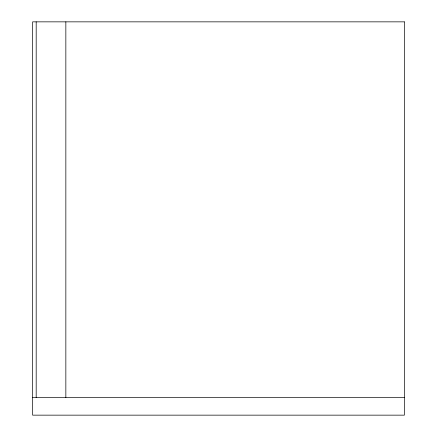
<?xml version="1.0" encoding="UTF-8"?>
<svg xmlns="http://www.w3.org/2000/svg" width="437" height="437" viewBox="0 0 437 437"><rect width="100%" height="100%" fill="white"/><g stroke="black" fill="none" stroke-linecap="round" stroke-linejoin="round"><path stroke-width="0.66" d="M32.628 397.55L404.372 397.55M65.845 21.85L65.845 397.55M36.184 21.85L36.184 397.55M404.372 21.85L32.628 21.85L32.628 415.15L404.372 415.15L404.372 21.85"/></g></svg>
